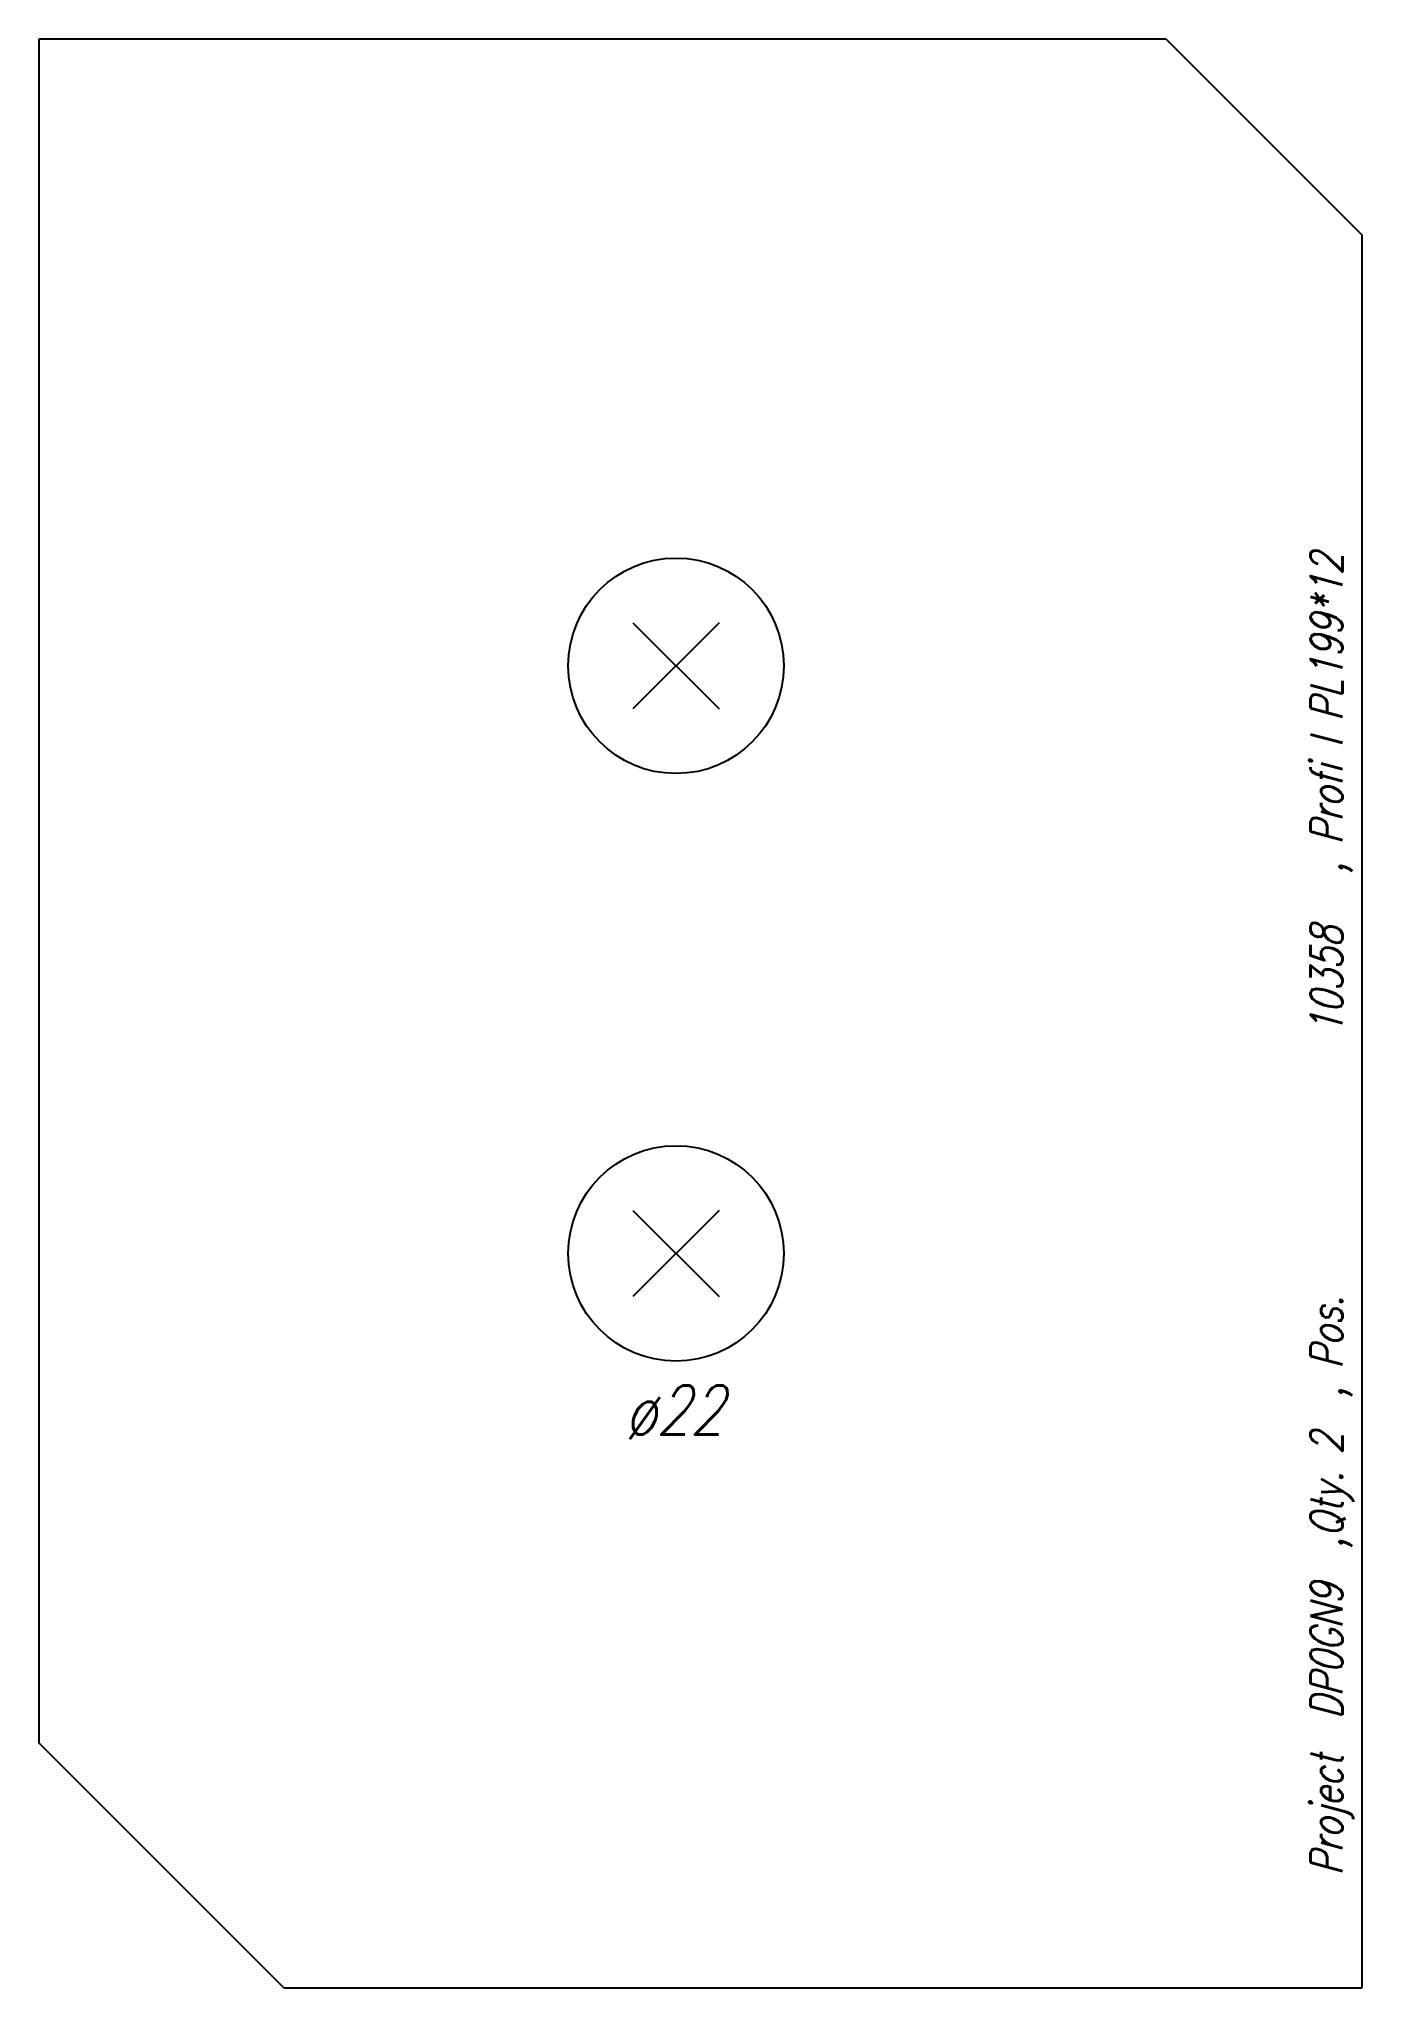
# Model space of a CAD drawing. Extents: x 0 to 135, y -100 to 100.
import ezdxf

# ---------------------------------------------------------------- set-up
doc = ezdxf.new("R2010")
doc.units = 0
doc.header["$LTSCALE"] = 10
for name, color, linetype in [('BEZ_SCHRAUBEN', 7, 'CONTINUOUS'), ('SCHRAUBEN', 7, 'CONTINUOUS'), ('TEILE', 7, 'CONTINUOUS'), ('UNTERSCHRIFT', 7, 'CONTINUOUS')]:
    doc.layers.add(name, color=color, linetype=linetype)
doc.styles.get("Standard").update_dxf_attribs({"font": 'ROMANS'})

msp = doc.modelspace()

# ---------------------------------------------------------------- linework, layer by layer
at = {"layer": 'SCHRAUBEN', "color": 6}
for p, q in [((69.400101, 39.90192), (60.600098, 31.101921)), ((60.600098, 39.90192), (69.400101, 31.101921)), ((69.400101, -20.09808), (60.600098, -28.898083)), ((60.600098, -20.09808), (69.400101, -28.898083))]:
    msp.add_line(p, q, dxfattribs=at)
at = {"layer": 'SCHRAUBEN', "color": 2}
for centre in [(65.000099, 35.501923), (65.000099, -24.498081)]:
    msp.add_circle(centre, 11, dxfattribs=at)
at = {"layer": 'TEILE', "color": 2}
for p, q in [((0, -74.5), (0, 99.5)), ((0, 99.5), (114.999954, 99.5)), ((114.999954, 99.5), (135.000061, 79.499893)), ((135.000061, 79.499893), (135.000061, -99.5)), ((25, -99.5), (0, -74.5)), ((135.000061, -99.5), (25, -99.5))]:
    msp.add_line(p, q, dxfattribs=at)

# ---------------------------------------------------------------- texts
at = {"layer": 'BEZ_SCHRAUBEN', "color": 2, "oblique": 15, "width": 0.8}
msp.add_text(' ø22', height=5, dxfattribs=at).set_placement((57.000099, -42.998081))
at = {"layer": 'UNTERSCHRIFT', "color": 2, "oblique": 15, "width": 0.8}
for s, p in [('  , Profi l PL199*12', (133.000061, 10.799948)), ('10358', (133.000061, -2.200051)), ('Project  DP0GN9  ,Qty. 2  , Pos. ', (133.000061, -88.000046))]:
    msp.add_text(s, height=3.25, rotation=90, dxfattribs=at).set_placement(p)

doc.saveas('drawing.dxf')
